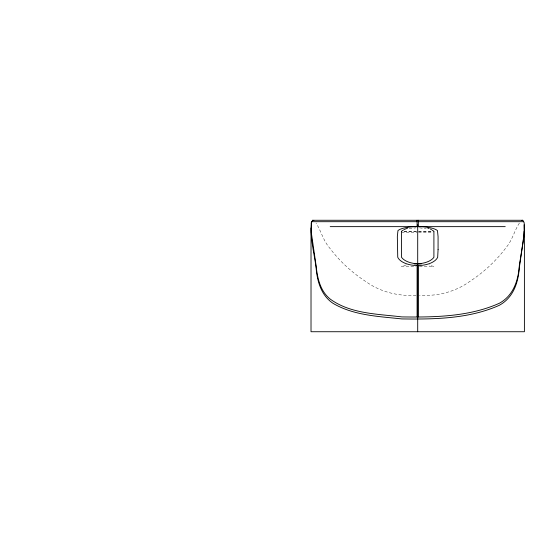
<?xml version="1.0" encoding="UTF-8"?>
<svg xmlns="http://www.w3.org/2000/svg" width="552" height="552" viewBox="0 0 552 552"><rect width="100%" height="100%" fill="white"/><g stroke="black" fill="none" stroke-linecap="round" stroke-linejoin="round"><path stroke-width="0.41" stroke-dasharray="2.76 2.07" d="M519.391 223.056C514.388 230.708 512.394 239.961 506.481 247.103L506.384 247.206C496.386 260.585 483.966 272.191 469.966 281.32L469.773 281.416C455.241 292.015 437.225 296.341 419.423 295.334M406.3 264.891L401.511 266.609L416.001 266.609M409.17 228.756L415.918 227.831M404.064 231.24L416.857 231.24M418.561 231.24L432.202 231.24M404.064 231.516L416.857 231.516M418.561 231.516L432.202 231.516M401.511 232.53L416.857 232.53M418.561 232.53L433.058 232.53M419.416 266.609L433.906 266.609L429.118 264.891M415.994 295.334C398.185 296.341 380.176 292.015 365.645 281.416L365.452 281.32C351.452 272.191 339.031 260.585 329.033 247.206L328.93 247.103C323.023 239.961 321.029 230.708 316.02 223.056M419.499 227.831L426.241 228.756"/><path stroke-width="0.83" d="M524.145 231.24L523.144 241.459L519.328 265.581C518.293 280.595 513.353 295.548 499.429 303.227C469.145 316.827 434.438 317.365 401.842 316.91C377.844 313.964 350.72 313.943 330.386 299.218C320.098 291.139 317.359 277.884 316.089 265.581L311.328 232.772L311.197 222.822L312.618 220.269L522.799 220.269L524.221 222.822L524.089 234.786L519.328 267.596C518.245 282.748 513.394 297.466 499.429 305.242C469.145 318.849 434.438 319.38 401.842 318.925C378.734 316.413 353.563 315.489 333.084 303.358C321.154 295.499 317.11 281.092 316.089 267.596L316.02 267.278C314.123 252.23 309.617 236.932 311.694 221.697L417.091 221.697M524.359 228.652L524.221 224.837M401.511 231.24L403.291 230.156M403.926 229.625L407.68 228.107M521.585 220.538L522.799 220.269M414.145 263.932L421.266 263.932M418.319 221.697L523.724 221.697M330.186 226.637L417.091 226.644L417.091 220.269M505.232 226.637L418.319 226.644L418.319 220.269M312.618 220.269L313.833 220.538M427.738 228.107L429.118 228.562M432.126 230.156L433.906 231.24M430.374 229.066L431.491 229.625M524.4 227.962L524.4 331.731L311.017 331.731L311.017 227.962M433.906 231.571L433.906 257.267A19.058 9.874 0 0 1 417.705 263.822A19.058 9.874 0 0 1 401.511 257.267L401.511 231.571M418.319 316.91L418.319 265.581L417.091 265.581L417.091 316.91M417.705 224.837L417.705 331.731M438.074 249.649L437.674 257.267A20.803 10.778 0 0 1 417.705 265.581A20.803 10.778 0 0 1 397.744 257.267L397.337 236.622L397.951 230.598A20.265 5.782 0 0 1 415.359 226.658L420.058 226.658A20.265 5.782 0 0 1 437.467 230.598L438.074 236.622L438.074 249.649"/></g></svg>
